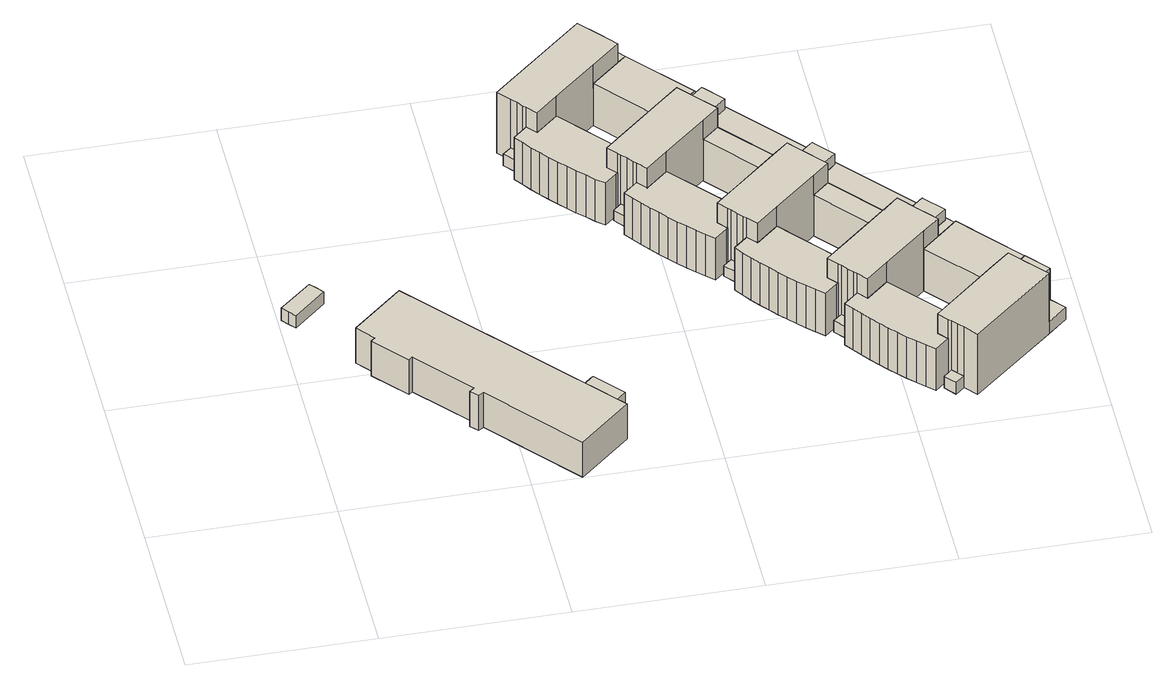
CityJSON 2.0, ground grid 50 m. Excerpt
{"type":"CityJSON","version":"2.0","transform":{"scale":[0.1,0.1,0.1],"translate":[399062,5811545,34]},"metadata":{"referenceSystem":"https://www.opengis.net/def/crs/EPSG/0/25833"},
"CityObjects":{
"building1":{"type":"Building","attributes":{"Gemeindeschluessel":"11000009","BezugspunktDach":"2200","function":"31001_9998","measuredHeight":5.23,"storeysAboveGround":1},"address":[{"country":"Germany","locality":"Berlin","thoroughfareNumber":"1 (41)","thoroughfareName":"Segelfliegerdamm"}],"geometry":[{"type":"Solid","lod":"1","boundaries":[[[[0,1,2,3,4,5,6]],[[7,8,9,10,11,12,13]],[[7,13,6,5]],[[8,7,5,4]],[[9,8,4,3]],[[10,9,3,2]],[[11,10,2,1]],[[12,11,1,0]],[[13,12,0,6]]]]}]},
"building2":{"type":"Building","attributes":{"Gemeindeschluessel":"11000009","BezugspunktDach":"2200","function":"31001_9998","measuredHeight":11.65,"storeysAboveGround":1},"address":[{"country":"Germany","locality":"Berlin","thoroughfareNumber":"1 (38)","thoroughfareName":"Segelfliegerdamm"}],"geometry":[{"type":"Solid","lod":"1","boundaries":[[[[14,15,16,17,18,19,20,21,22,23,24,25,26,27,28]],[[29,30,31,32,33,34,35,36,37,38,39,40,41,42,43]],[[29,43,28,27]],[[30,29,27,26]],[[31,30,26,25]],[[32,31,25,24]],[[33,32,24,23]],[[34,33,23,22]],[[35,34,22,21]],[[36,35,21,20]],[[37,36,20,19]],[[38,37,19,18]],[[39,38,18,17]],[[40,39,17,16]],[[41,40,16,15]],[[42,41,15,14]],[[43,42,14,28]]]]}]},
"building3":{"type":"Building","attributes":{"Gemeindeschluessel":"11000009","BezugspunktDach":"2200","function":"31001_9998","measuredHeight":5.71,"storeysAboveGround":1},"address":[{"country":"Germany","locality":"Berlin","thoroughfareNumber":"1 (39)","thoroughfareName":"Segelfliegerdamm"}],"geometry":[{"type":"Solid","lod":"1","boundaries":[[[[44,45,46,47,48,49]],[[50,51,52,53,54,55]],[[50,55,49,48]],[[51,50,48,47]],[[52,51,47,46]],[[53,52,46,45]],[[54,53,45,44]],[[55,54,44,49]]]]}]},
"building4":{"type":"Building","attributes":{"Gemeindeschluessel":"11000009","function":"31001_2020"},"address":[{"country":"Germany","locality":"Berlin","thoroughfareNumber":"73A, 73B, 73C, 73D, 73E","thoroughfareName":"Groß-Berliner Damm"}],"children":["building4-1","building4-2","building4-3","building4-4","building4-5","building4-6","building4-7","building4-8","building4-9","building4-10","building4-11","building4-12","building4-13","building4-14","building4-15","building4-16","building4-17","building4-18","building4-19","building4-20","building4-21","building4-22","building4-23","building4-24","building4-25","building4-26","building4-27","building4-28"]},
"building4-1":{"type":"BuildingPart","attributes":{"BezugspunktDach":"2200","measuredHeight":21.38,"storeysAboveGround":6},"parents":["building4"],"geometry":[{"type":"MultiSurface","lod":"1","boundaries":[[[56,57,58,59,60,61,62,63,64,65,66,67]],[[68,69,70,71,72,73,74,75,76,77,78,79]],[[68,80,81,67,66]],[[69,68,66,65]],[[82,83,84,65,64]],[[70,69,85,86]],[[87,88,64,63]],[[71,70,89,86,90]],[[72,71,63,62],[91,92,87,90]],[[73,72,93,62,61],[72,73,94,93]],[[74,73,61,60]],[[75,74,60,59]],[[95,96,97,59,58]],[[77,76,58,57],[77,98,95,76]],[[78,77,57,56]],[[81,99,56,67]],[[79,100,81,80,68]],[[86,85,84,83,82]],[[90,86,89,88,87]],[[87,92,91,90]],[[94,73,72,93]],[[76,75,97,96,95]],[[95,98,77,76]],[[79,78,99,81]]]}]},
"building4-2":{"type":"BuildingPart","attributes":{"BezugspunktDach":"2200","measuredHeight":14.73,"storeysAboveGround":6},"parents":["building4"],"geometry":[{"type":"MultiSurface","lod":"1","boundaries":[[[83,82,101,102,103,104,105,106]],[[107,108,109,110,111,86,85,112]],[[113,114,107,105,104]],[[109,115,113,108,104,103]],[[110,109,103,102]],[[112,85,83,106]],[[112,116,106,105,107]],[[108,107,114,113]],[[108,113,115,109,117]],[[111,118,110,102,101]],[[111,101,82,86]],[[85,86,82,83]]]}]},
"building4-3":{"type":"BuildingPart","attributes":{"BezugspunktDach":"2200","measuredHeight":14.26,"storeysAboveGround":6},"parents":["building4"],"geometry":[{"type":"MultiSurface","lod":"1","boundaries":[[[92,119,120,121,88]],[[110,122,123,91,86]],[[102,101,111,101,82,88,121]],[[122,110,121,120]],[[123,122,120,119]],[[124,93,125,119,92]],[[110,111,101,102]],[[86,82,101,111]],[[91,123,125,93,124]],[[86,90,87,88]],[[91,126,92,87,90]]]}]},
"building4-4":{"type":"BuildingPart","attributes":{"BezugspunktDach":"2200","measuredHeight":3.88,"storeysAboveGround":6},"parents":["building4"],"geometry":[{"type":"MultiSurface","lod":"1","boundaries":[[[127,96,98,128]],[[77,75,129,130]],[[77,130,128,98]],[[129,75,96,127]],[[130,129,127,128]],[[76,95,96,75]],[[77,98,95,76]]]}]},
"building4-5":{"type":"BuildingPart","attributes":{"BezugspunktDach":"2200","measuredHeight":13.94,"storeysAboveGround":6},"parents":["building4"],"geometry":[{"type":"MultiSurface","lod":"1","boundaries":[[[131,132,133,134,135,136,137,138,139,140,99,81,80,141,142,143,144,145]],[[146,147,148,149,150,151,152,153,154,155,156,157,158,159,160,161,162,163]],[[146,163,145,144]],[[147,146,144,143]],[[148,147,164,165]],[[149,148,166,165,167]],[[150,149,141,80]],[[151,150,80,68,79,81]],[[152,151,79,78]],[[153,152,99,140]],[[154,153,140,139]],[[155,154,139,138]],[[156,155,138,137]],[[157,156,137,136]],[[158,157,136,135]],[[159,158,135,134]],[[160,159,134,133]],[[161,160,133,132]],[[162,161,132,131]],[[163,162,131,145]],[[165,164,143,142]],[[167,165,166,142,141]],[[81,79,68,80]],[[78,79,81,99]]]}]},
"building4-6":{"type":"BuildingPart","attributes":{"BezugspunktDach":"2200","measuredHeight":14.11,"storeysAboveGround":6},"parents":["building4"],"geometry":[{"type":"MultiSurface","lod":"1","boundaries":[[[168,169,170,171,172,173]],[[174,175,176,177,178,179]],[[175,174,172,171]],[[176,175,171,170]],[[177,176,180,181,169]],[[178,177,182,181,183]],[[179,178,184,185,173]],[[174,179,173,172]],[[170,169,181,180]],[[183,181,182,169,168]],[[186,168,173,185,184]]]}]},
"building4-7":{"type":"BuildingPart","attributes":{"BezugspunktDach":"2200","measuredHeight":14.11,"storeysAboveGround":6},"parents":["building4"],"geometry":[{"type":"MultiSurface","lod":"1","boundaries":[[[187,188,189,190]],[[191,192,193,194]],[[191,194,190,189]],[[192,191,189,188]],[[194,193,187,195,196,190]],[[193,192,188,187,197]],[[190,196,195,187]]]}]},
"building4-8":{"type":"BuildingPart","attributes":{"BezugspunktDach":"2200","measuredHeight":17.03,"storeysAboveGround":6},"parents":["building4"],"geometry":[{"type":"MultiSurface","lod":"1","boundaries":[[[198,199,200,201,202,203]],[[204,205,206,207,208,209]],[[210,211,212,213,203,202]],[[205,214,210,204,202,201]],[[215,206,205,201,200]],[[216,215,206,200,199]],[[217,218,216,199,198]],[[204,219,211,210]],[[219,209,213,212,211,220]],[[204,210,214,205]],[[221,222,223,206,224,221,215]],[[225,208,226,218,217]],[[207,227,216,218,226]],[[209,208,198,203]]]}]},
"building4-9":{"type":"BuildingPart","attributes":{"BezugspunktDach":"2200","measuredHeight":16.96,"storeysAboveGround":6},"parents":["building4"],"geometry":[{"type":"MultiSurface","lod":"1","boundaries":[[[228,229,230,231,232,233]],[[181,180,234,235,236,183]],[[169,168,233,232]],[[180,170,169,181,232,231]],[[234,180,231,230]],[[235,237,238,234,230,229]],[[239,240,241,237,242,229,228]],[[243,181,183,168,169]],[[181,169,170,180]],[[234,238,237,235]],[[236,244,241,240,239]],[[235,242,237,241,244]],[[183,245,246,233]],[[236,228,246,245]]]}]},
"building4-10":{"type":"BuildingPart","attributes":{"BezugspunktDach":"2200","measuredHeight":3.5,"storeysAboveGround":6},"parents":["building4"],"geometry":[{"type":"MultiSurface","lod":"1","boundaries":[[[247,248,249,250]],[[251,252,253,254]],[[251,254,250,249]],[[253,252,248,247]],[[254,253,247,250]],[[252,255,256,248]],[[251,249,256,255]]]}]},
"building4-11":{"type":"BuildingPart","attributes":{"BezugspunktDach":"2200","measuredHeight":21.26,"storeysAboveGround":6},"parents":["building4"],"geometry":[{"type":"MultiSurface","lod":"1","boundaries":[[[257,258,259,260,261,262,263,264,265,266,267,268,269,270,271,272]],[[273,274,275,276,277,278,279,280,167,165,164,281,282,283,284,285]],[[273,286,287,285,272,271]],[[274,273,271,270]],[[275,274,288,289,290,270,269]],[[291,289,269,268]],[[292,293,294,295,277,276,268,267]],[[278,277,267,266],[296,297,292,295]],[[114,298,266,265]],[[279,278,299,107]],[[280,279,107,112,106,105,265,264]],[[167,280,264,263]],[[165,142,141,167,263,262]],[[300,143,142,262,261]],[[281,164,261,260]],[[301,302,260,259]],[[283,303,301,282,259,258]],[[284,283,258,257]],[[287,304,284,257,272]],[[285,287,286,273]],[[290,289,288,274]],[[276,275,289,291]],[[295,294,293,292]],[[292,297,296,295]],[[107,299,298,114]],[[105,106,112,107]],[[167,141,142,165]],[[164,165,142,143,300]],[[282,281,302,301]],[[282,301,303,283]],[[285,284,304,287]]]}]},
"building4-12":{"type":"BuildingPart","attributes":{"BezugspunktDach":"2200","measuredHeight":21.35,"storeysAboveGround":6},"parents":["building4"],"geometry":[{"type":"MultiSurface","lod":"1","boundaries":[[[305,306,307,308,309,310,311,312,313,314,315,316,317,318,319,320]],[[321,322,323,324,325,326,327,328,329,330,331,332,333,334,335,336]],[[337,338,339,340,320,319]],[[322,321,319,318]],[[323,341,342,318,317]],[[212,343,323,317,316]],[[344,203,209,345,325,324,316,315]],[[326,325,345,208,198,344,315,314]],[[327,326,346,347,348,217,314,313]],[[349,348,347,350,328,327,313,312]],[[329,328,312,311]],[[330,351,352,311,310]],[[331,353,351,354,310,309]],[[332,331,309,308]],[[355,356,308,307]],[[333,332,357,358]],[[334,333,358,359,360,355,307,306]],[[335,334,306,305]],[[339,361,362,305,320]],[[321,336,340,339,338,337]],[[322,342,341,323]],[[323,343,212,324]],[[345,209,203,344]],[[344,198,208,345]],[[217,348,347,346]],[[350,347,348,349]],[[329,352,351,330]],[[330,354,351,353,331]],[[358,357,356,355]],[[355,360,359,358]],[[336,335,362,361,339]]]}]},
"building4-13":{"type":"BuildingPart","attributes":{"BezugspunktDach":"2200","measuredHeight":17.07,"storeysAboveGround":6},"parents":["building4"],"geometry":[{"type":"MultiSurface","lod":"1","boundaries":[[[297,363,364,365,366,293]],[[367,368,369,370,296,294]],[[371,372,291,293,366]],[[368,373,371,366,365]],[[369,368,365,364]],[[370,374,375,364,363]],[[298,374,363,297]],[[367,376,372,371]],[[294,291,372,376]],[[367,371,373,368]],[[369,375,374,370]],[[377,296,370,378,374,298]],[[294,295,292,293]],[[296,379,297,292,295]]]}]},
"building4-14":{"type":"BuildingPart","attributes":{"BezugspunktDach":"2200","measuredHeight":3.9,"storeysAboveGround":6},"parents":["building4"],"geometry":[{"type":"MultiSurface","lod":"1","boundaries":[[[380,302,303,381]],[[283,281,382,383]],[[283,383,381,303]],[[281,283,303,283,282,301,282,281,302]],[[382,281,302,380]],[[383,382,380,381]],[[302,281,282,301]],[[301,282,283,303]]]}]},
"building4-15":{"type":"BuildingPart","attributes":{"BezugspunktDach":"2200","measuredHeight":4.17,"storeysAboveGround":6},"parents":["building4"],"geometry":[{"type":"MultiSurface","lod":"1","boundaries":[[[384,385,386,387]],[[388,389,390,391]],[[388,391,387,386]],[[390,389,385,384]],[[391,390,384,387]],[[389,392,393,385]],[[388,386,393,392]]]}]},
"building4-16":{"type":"BuildingPart","attributes":{"BezugspunktDach":"2200","measuredHeight":13.47,"storeysAboveGround":6},"parents":["building4"],"geometry":[{"type":"MultiSurface","lod":"1","boundaries":[[[114,115,394,375,374,298]],[[395,396,397,109,107,299]],[[395,299,298,296,370,374]],[[396,395,374,370,369]],[[397,396,375,394]],[[109,397,394,115]],[[374,370,296,298]],[[369,370,374,375]],[[107,398,108,113,114]],[[109,115,113,399,108]],[[107,400,114,298,299]]]}]},
"building4-17":{"type":"BuildingPart","attributes":{"BezugspunktDach":"2200","measuredHeight":14.36,"storeysAboveGround":6},"parents":["building4"],"geometry":[{"type":"MultiSurface","lod":"1","boundaries":[[[401,343,212,211,210,214,402,403,238,237,241,240]],[[404,405,406,407,408,409,410,411,324,323,412,413]],[[404,413,236,244]],[[405,404,241,244,235,237]],[[406,405,237,235,234,238]],[[407,406,238,403]],[[408,407,403,402]],[[409,408,402,214]],[[410,409,214,205,204]],[[411,410,204,219]],[[324,411,211,219,209,212]],[[323,324,212,324,323,414]],[[413,412,415,416,417]],[[244,236,240,241]],[[237,235,244,241]],[[238,234,235,237]],[[204,205,214,210]],[[219,204,210,211]],[[212,209,219,211]],[[414,323,324,212,343]],[[323,343,401,412]],[[417,416,415,401,240]]]}]},
"building4-18":{"type":"BuildingPart","attributes":{"BezugspunktDach":"2200","measuredHeight":21.36,"storeysAboveGround":6},"parents":["building4"],"geometry":[{"type":"MultiSurface","lod":"1","boundaries":[[[418,419,420,421,422,423,424,425,426,427,428,429,430,431,432,433]],[[434,435,185,184,436,416,415,437,438,439,440,441,442,443,444,445]],[[434,446,447,445,433,432]],[[448,435,434,432,431]],[[185,173,448,449,431,430]],[[168,173,430,429]],[[246,233,429,428]],[[436,184,183,245]],[[228,246,245,236,450,416,436,428,427]],[[401,240,416,427,426]],[[451,452,415,426,425]],[[438,437,425,424]],[[439,453,454,424,423]],[[455,453,456,423,422]],[[441,440,422,421]],[[256,248,421,420]],[[442,441,457,252,255]],[[443,442,420,419],[251,249,256,255]],[[444,443,419,418]],[[445,447,458,418,433]],[[445,447,446,434]],[[459,460,461,462,435,463,459,448]],[[184,185,173,168]],[[245,183,233,246]],[[450,236,245,246,228]],[[415,416,240,401]],[[464,437,415,452,451]],[[438,465,454,453,439]],[[466,440,439,456,453,455]],[[255,252,457,248,256]],[[256,249,251,255]],[[444,458,447,445]]]}]},
"building4-19":{"type":"BuildingPart","attributes":{"BezugspunktDach":"2200","measuredHeight":21.44,"storeysAboveGround":6},"parents":["building4"],"geometry":[{"type":"MultiSurface","lod":"1","boundaries":[[[467,468,469,470,471,472,473,474,475,476,477,478]],[[479,480,196,195,481,482,483,484,485,486,487,488]],[[479,488,478,477]],[[480,479,477,476]],[[196,480,476,475]],[[195,187,190,196,475,474]],[[489,490,187,474,473]],[[482,481,473,472]],[[491,492,472,471]],[[493,491,494,471,470]],[[485,484,470,469]],[[393,385,469,468]],[[486,485,389,392]],[[386,393,392,388,487,486,468,467]],[[488,487,467,478]],[[196,190,187,195]],[[481,195,495,187,490,489]],[[483,482,492,491]],[[484,483,494,491,493]],[[392,389,385,393]],[[388,392,393,386]]]}]},
"building4-20":{"type":"BuildingPart","attributes":{"BezugspunktDach":"2200","measuredHeight":3.99,"storeysAboveGround":6},"parents":["building4"],"geometry":[{"type":"MultiSurface","lod":"1","boundaries":[[[94,496,125,93]],[[497,498,73,72]],[[497,72,499,91,123]],[[498,497,125,496]],[[73,498,496,94]],[[123,91,499,93,125]],[[73,94,93,72]]]}]},
"building4-21":{"type":"BuildingPart","attributes":{"BezugspunktDach":"2200","measuredHeight":14.09,"storeysAboveGround":6},"parents":["building4"],"geometry":[{"type":"MultiSurface","lod":"1","boundaries":[[[500,501,502,503,504,505,506,507,508,509,510,458,447,446,492,491,493,511,512]],[[513,514,515,516,517,518,519,520,521,522,523,524,525,526,527,528,529,530,531]],[[513,531,512,511]],[[514,513,511,493]],[[515,514,493,484,483]],[[516,515,483,482]],[[517,516,492,446]],[[518,517,434,445,447]],[[519,518,447,445,444]],[[520,519,458,510]],[[521,520,510,509]],[[522,521,509,508]],[[523,522,508,507]],[[524,523,507,506]],[[525,524,506,505]],[[526,525,505,504]],[[527,526,504,503]],[[528,527,503,502]],[[529,528,502,501]],[[530,529,501,500]],[[531,530,500,512]],[[483,484,493,491]],[[482,483,491,492]],[[446,447,445,434]],[[444,445,447,458]]]}]},
"building4-22":{"type":"BuildingPart","attributes":{"BezugspunktDach":"2200","measuredHeight":14,"storeysAboveGround":6},"parents":["building4"],"geometry":[{"type":"MultiSurface","lod":"1","boundaries":[[[532,533,534,535,536,537,538,539,540,541,542,361,339,338,454,453,455,543,544]],[[545,546,547,548,549,550,551,552,553,554,555,556,557,558,559,560,561,562,563]],[[545,563,544,543]],[[546,545,543,455]],[[547,546,455,440,439]],[[548,547,439,438]],[[549,548,454,338]],[[550,549,321,336,339]],[[551,550,564,336,335]],[[552,551,361,542]],[[553,552,542,541]],[[554,553,541,540]],[[555,554,540,539]],[[556,555,539,538]],[[557,556,538,537]],[[558,557,537,536]],[[559,558,536,535]],[[560,559,535,534]],[[561,560,534,533]],[[562,561,533,532]],[[563,562,532,544]],[[439,440,455,453]],[[438,439,565,453,454]],[[566,338,339,336,321]],[[335,336,564,339,361,567]]]}]},
"building4-23":{"type":"BuildingPart","attributes":{"BezugspunktDach":"2200","measuredHeight":14.57,"storeysAboveGround":6},"parents":["building4"],"geometry":[{"type":"MultiSurface","lod":"1","boundaries":[[[348,289,291,372,371,373,568,569,215,216,218,217]],[[570,571,223,572,573,574,575,576,276,275,288,347,346]],[[570,346,217,208,226]],[[571,570,226,207]],[[223,571,216,207,206]],[[572,223,215,569]],[[573,572,569,568]],[[574,573,568,373]],[[575,574,368,367]],[[576,575,577,367,376]],[[276,576,372,376,294,291]],[[288,275,289]],[[226,208,217,218]],[[207,226,578,218,216]],[[206,207,216,215]],[[367,368,373,371]],[[376,367,577,371,372]],[[291,294,376,372]],[[276,291,289,275]],[[347,288,579,289,348]],[[347,348,217,346]]]}]},
"building4-24":{"type":"BuildingPart","attributes":{"BezugspunktDach":"2200","measuredHeight":13.75,"storeysAboveGround":6},"parents":["building4"],"geometry":[{"type":"Solid","lod":"1","boundaries":[[[[290,289,348,349]],[[347,288,274,350]],[[288,289,348,289]],[[350,274,290,349]],[[347,350,349,348]],[[347,348,289,288]],[[288,289,290,274]]]]}]},
"building4-25":{"type":"BuildingPart","attributes":{"BezugspunktDach":"2200","measuredHeight":14.18,"storeysAboveGround":6},"parents":["building4"],"geometry":[{"type":"MultiSurface","lod":"1","boundaries":[[[580,581,582,583,584,585,586,587,588,589,590,304,287,286,352,351,353,591,592]],[[593,594,595,596,597,598,599,600,601,602,603,604,605,606,607,608,609,610,611]],[[593,611,592,591]],[[594,593,591,353]],[[595,594,331,330,351]],[[596,595,351,330,329]],[[597,596,352,286]],[[598,597,286,273,285,287]],[[599,598,285,284,304]],[[600,599,304,590]],[[601,600,590,589]],[[602,601,589,588]],[[603,602,588,587]],[[604,603,587,586]],[[605,604,586,585]],[[606,605,585,584]],[[607,606,584,583]],[[608,607,583,582]],[[609,608,582,581]],[[610,609,581,580]],[[611,610,580,592]],[[353,351,330,331]],[[329,330,351,352,612]],[[287,285,273,286]],[[287,304,284,285]]]}]},
"building4-26":{"type":"BuildingPart","attributes":{"BezugspunktDach":"2200","measuredHeight":3.83,"storeysAboveGround":6},"parents":["building4"],"geometry":[{"type":"Solid","lod":"1","boundaries":[[[[613,356,360,614]],[[359,357,615,616]],[[359,616,614,360]],[[615,357,356,613]],[[616,615,613,614]],[[357,359,360,356]]]]}]},
"building4-27":{"type":"BuildingPart","attributes":{"BezugspunktDach":"2200","measuredHeight":13.83,"storeysAboveGround":6},"parents":["building4"],"geometry":[{"type":"MultiSurface","lod":"1","boundaries":[[[342,341,452,451]],[[412,323,322,617]],[[412,617,437,415]],[[323,343,401,412,452,341]],[[322,323,322,342]],[[617,322,342,451]],[[415,437,451,452]],[[412,401,343,323]],[[341,342,322,323]]]}]},
"building4-28":{"type":"BuildingPart","attributes":{"BezugspunktDach":"2200","measuredHeight":14.11,"storeysAboveGround":6},"parents":["building4"],"geometry":[{"type":"MultiSurface","lod":"1","boundaries":[[[448,173,172,188,187,490]],[[193,192,174,179,461,618]],[[193,618,481,195,187]],[[174,192,188,172]],[[461,179,185,435,448]],[[618,461,448,490]],[[490,187,195,481]],[[192,193,187,188,619]],[[179,174,172,173]],[[173,448,435,185]]]}]}
},
"vertices":[
[24,726,48],[40,708,48],[127,784,48],[112,802,48],[96,820,48],[15,751,48],[8,745,48],[15,751,7],[96,820,7],[112,802,7],[127,784,7],[40,708,7],[24,726,7],[8,745,7],
[200,503,120],[189,494,120],[268,403,120],[278,412,120],[407,264,120],[393,252,120],[412,232,120],[426,242,120],[633,2,120],[773,123,120],[738,163,120],[727,176,120],[659,254,120],[297,669,120],[160,550,120],[297,669,3],[659,254,3],[727,176,3],[738,163,3],[773,123,3],[633,2,3],[426,242,3],[412,232,3],[393,252,3],[407,264,3],[278,412,3],[268,403,3],[189,494,3],[200,503,3],[160,550,3],
[727,176,62],[744,191,62],[791,233,62],[724,311,62],[717,305,62],[659,254,62],[717,305,5],[724,311,5],[791,233,5],[744,191,5],[727,176,5],[659,254,5],
[1613,175,211],[1620,167,211],[1633,152,211],[1646,137,211],[1675,103,211],[1899,296,211],[1866,334,211],[1856,345,211],[1814,394,211],[1767,354,211],[1651,253,211],[1591,201,211],[1651,253,8],[1767,354,8],[1814,394,8],[1856,345,8],[1866,334,8],[1899,296,8],[1675,103,8],[1646,137,8],[1633,152,8],[1620,167,8],[1613,175,8],[1591,201,8],[1651,253,146],[1591,201,146],[1814,394,151],[1767,354,151],[1767,354,116],[1767,354,10],[1814,394,10],[1856,345,152],[1814,394,152],[1814,394,145],[1856,345,10],[1866,334,10],[1866,334,152],[1866,334,48],[1899,296,48],[1633,152,47],[1646,137,47],[1646,137,32],[1620,167,47],[1613,175,146],[1591,201,93],
[1817,397,151],[1867,441,151],[1723,608,151],[1673,564,151],[1667,559,151],[1622,520,151],[1667,559,10],[1673,564,10],[1723,608,10],[1867,441,10],[1817,397,10],[1622,520,10],[1673,564,145],[1667,559,145],[1723,608,145],[1622,520,100],[1685,575,10],[1820,399,10],
[1919,379,152],[1920,380,152],[1867,441,152],[1920,380,10],[1919,379,10],[1866,334,45],[1919,379,48],[1866,334,127],
[1622,116,47],[1597,146,47],[1622,116,8],[1597,146,8],
[1402,337,146],[1419,314,146],[1436,291,146],[1455,268,146],[1473,246,146],[1493,224,146],[1512,203,146],[1533,182,146],[1553,162,146],[1575,142,146],[1506,420,146],[1446,368,146],[1424,394,146],[1420,391,146],[1385,361,146],[1420,391,7],[1424,394,7],[1446,368,7],[1506,420,7],[1651,253,7],[1591,201,7],[1613,175,7],[1575,142,7],[1553,162,7],[1533,182,7],[1512,203,7],[1493,224,7],[1473,246,7],[1455,268,7],[1436,291,7],[1419,314,7],[1402,337,7],[1385,361,7],[1424,394,9],[1446,368,9],[1446,368,59],[1506,420,9],
[1142,1167,148],[1192,1210,148],[1196,1206,148],[1202,1211,148],[1180,1237,148],[1123,1188,148],[1180,1237,7],[1202,1211,7],[1196,1206,7],[1192,1210,7],[1142,1167,7],[1123,1188,7],[1196,1206,11],[1192,1210,11],[1192,1210,87],[1142,1167,11],[1142,1167,9],[1123,1188,9],[1142,1167,104],
[1012,1384,148],[1035,1404,148],[998,1448,148],[974,1428,148],[998,1448,7],[1035,1404,7],[1012,1384,7],[974,1428,7],[1012,1384,8],[974,1428,8],[1012,1384,113],
[1419,846,182],[1469,890,182],[1465,894,182],[1425,940,182],[1422,945,182],[1371,901,182],[1422,945,11],[1425,940,11],[1465,894,11],[1469,890,11],[1419,846,11],[1371,901,11],[1422,945,146],[1399,926,146],[1371,901,146],[1371,901,138],[1425,940,146],[1465,894,146],[1469,890,146],[1419,846,146],[1447,870,146],[1399,926,11],[1399,926,77],[1469,889,146],[1469,889,9],[1465,894,9],[1469,889,11],[1419,846,96],[1447,870,11],[1469,890,119],
[1190,1112,181],[1240,1155,181],[1236,1160,181],[1196,1206,181],[1192,1210,181],[1142,1167,181],[1236,1160,11],[1240,1155,11],[1190,1112,11],[1240,1155,146],[1236,1160,146],[1190,1112,71],[1190,1112,146],[1218,1136,146],[1240,1155,113],[1192,1210,99],[1218,1136,11],[1166,1139,11],[1166,1139,181],
[934,913,47],[958,933,47],[932,963,47],[909,943,47],[932,963,12],[958,933,12],[934,913,12],[909,943,12],[945,948,12],[945,948,47],
[1384,440,211],[1391,432,211],[1404,417,211],[1416,402,211],[1424,394,211],[1446,368,211],[1506,420,211],[1622,520,211],[1667,559,211],[1648,581,211],[1624,608,211],[1601,636,211],[1582,658,211],[1537,619,211],[1421,518,211],[1361,467,211],[1421,518,9],[1537,619,9],[1582,658,9],[1601,636,9],[1624,608,9],[1648,581,9],[1667,559,9],[1622,520,9],[1416,402,9],[1404,417,9],[1391,432,9],[1384,440,9],[1361,467,9],[1421,518,147],[1361,467,147],[1582,657,9],[1582,657,146],[1537,619,146],[1601,636,146],[1624,608,181],[1601,636,181],[1601,636,11],[1624,608,11],[1648,581,11],[1648,581,181],[1648,581,145],[1648,581,10],[1424,394,48],[1404,417,48],[1416,402,48],[1391,432,48],[1384,440,147],
[1154,706,211],[1162,698,211],[1174,683,211],[1187,668,211],[1194,660,211],[1217,634,211],[1277,686,211],[1393,786,211],[1438,825,211],[1419,846,211],[1395,874,211],[1371,901,211],[1353,923,211],[1308,884,211],[1192,784,211],[1132,732,211],[1192,784,8],[1308,884,8],[1353,923,8],[1371,901,8],[1395,874,8],[1419,846,8],[1438,825,8],[1393,786,8],[1277,686,8],[1217,634,8],[1194,660,8],[1187,668,8],[1174,683,8],[1162,698,8],[1154,706,8],[1132,732,8],[1192,784,28],[1192,784,146],[1132,732,146],[1132,732,93],[1353,923,147],[1308,884,147],[1353,923,146],[1395,874,182],[1395,874,11],[1419,846,9],[1438,825,9],[1438,825,146],[1393,786,146],[1393,786,9],[1217,634,147],[1277,686,147],[1194,660,147],[1217,634,136],[1174,683,46],[1187,668,46],[1187,668,11],[1174,683,11],[1162,698,11],[1162,698,46],[1154,706,146],[1154,706,101],
[1699,624,181],[1695,629,181],[1655,675,181],[1651,679,181],[1651,679,11],[1655,675,11],[1695,629,11],[1699,624,11],[1651,679,146],[1629,660,146],[1655,675,146],[1699,624,145],[1695,629,145],[1629,660,11],[1648,581,91],[1699,624,87],[1648,581,75],
[1393,382,48],[1367,412,48],[1393,382,9],[1367,412,9],
[705,1179,49],[728,1199,49],[703,1229,49],[679,1209,49],[703,1229,11],[728,1199,11],[705,1179,11],[679,1209,11],[716,1214,11],[716,1214,49],
[1701,634,145],[1699,624,10],[1695,629,10],[1701,634,10],[1669,561,10],[1673,564,129],[1667,559,77],
[1208,1090,146],[1432,946,146],[1242,1165,146],[1218,1136,8],[1240,1155,8],[1236,1160,8],[1242,1165,8],[1432,946,8],[1425,940,8],[1422,945,8],[1399,926,8],[1208,1090,8],[1190,1112,8],[1353,923,71],[1208,1090,9],[1190,1112,9],[1190,1112,18],
[925,971,211],[932,963,211],[945,948,211],[958,933,211],[965,925,211],[987,899,211],[1047,951,211],[1163,1051,211],[1208,1090,211],[1190,1112,211],[1166,1139,211],[1142,1167,211],[1123,1188,211],[1078,1150,211],[962,1049,211],[902,997,211],[962,1049,9],[1078,1150,9],[1166,1139,9],[1163,1051,9],[1047,951,9],[987,899,9],[965,925,9],[958,933,9],[945,948,9],[932,963,9],[925,971,9],[902,997,9],[962,1049,146],[902,997,146],[1078,1150,148],[1078,1150,109],[1190,1112,96],[1163,1051,147],[1208,1090,147],[987,899,146],[1047,951,146],[965,925,146],[987,899,43],[958,933,24],[925,971,146],[1123,1189,148],[1123,1189,7],[1078,1150,7],[1078,1150,88],[1123,1189,9],[1163,1051,119],[1047,951,111],[965,925,62],
[703,1229,211],[716,1214,211],[728,1199,211],[735,1191,211],[758,1165,211],[818,1217,211],[934,1317,211],[1012,1384,211],[974,1428,211],[970,1433,211],[927,1482,211],[673,1263,211],[927,1482,8],[970,1433,8],[934,1317,8],[818,1217,8],[758,1165,8],[735,1191,8],[728,1199,8],[716,1214,8],[703,1229,8],[673,1263,8],[934,1317,134],[934,1317,148],[758,1165,146],[818,1217,146],[735,1191,146],[758,1165,70],[1012,1384,104],
[1952,342,48],[1919,379,8],[1952,342,8],[1866,334,21],
[714,1134,146],[731,1110,146],[748,1087,146],[767,1065,146],[785,1043,146],[805,1021,146],[824,999,146],[845,979,146],[865,958,146],[887,938,146],[921,968,146],[732,1188,146],[697,1158,146],[732,1188,5],[735,1191,5],[758,1165,5],[818,1217,5],[962,1049,5],[902,997,5],[925,971,5],[921,968,5],[887,938,5],[865,958,5],[845,979,5],[824,999,5],[805,1021,5],[785,1043,5],[767,1065,5],[748,1087,5],[731,1110,5],[714,1134,5],[697,1158,5],
[943,868,146],[960,845,146],[978,822,146],[996,799,146],[1015,777,146],[1034,755,146],[1054,734,146],[1074,713,146],[1095,693,146],[1116,673,146],[1151,703,146],[961,922,146],[926,892,146],[961,922,6],[965,925,6],[987,899,6],[1047,951,6],[1192,784,6],[1132,732,6],[1154,706,6],[1151,703,6],[1116,673,6],[1095,693,6],[1074,713,6],[1054,734,6],[1034,755,6],[1015,777,6],[996,799,6],[978,822,6],[960,845,6],[943,868,6],[926,892,6],[1132,732,77],[987,899,46],[1192,784,93],[1154,706,48],
[1661,680,146],[1471,899,146],[1447,870,9],[1469,890,9],[1471,899,9],[1661,680,9],[1655,675,9],[1651,679,9],[1629,660,9],[1651,679,70],[1447,870,61],[1582,657,42],
[1172,603,147],[1189,579,147],[1207,556,147],[1225,534,147],[1244,511,147],[1263,490,147],[1283,468,147],[1303,447,147],[1324,427,147],[1345,407,147],[1380,437,147],[1191,657,147],[1156,627,147],[1191,657,5],[1194,660,5],[1217,634,5],[1277,686,5],[1421,518,5],[1361,467,5],[1384,440,5],[1380,437,5],[1345,407,5],[1324,427,5],[1303,447,5],[1283,468,5],[1263,490,5],[1244,511,5],[1225,534,5],[1207,556,5],[1189,579,5],[1172,603,5],[1156,627,5],[1277,686,74],
[1164,648,46],[1138,678,46],[1164,648,11],[1138,678,11],
[1163,1051,8],
[934,1317,7],[1035,1404,138]
]}
